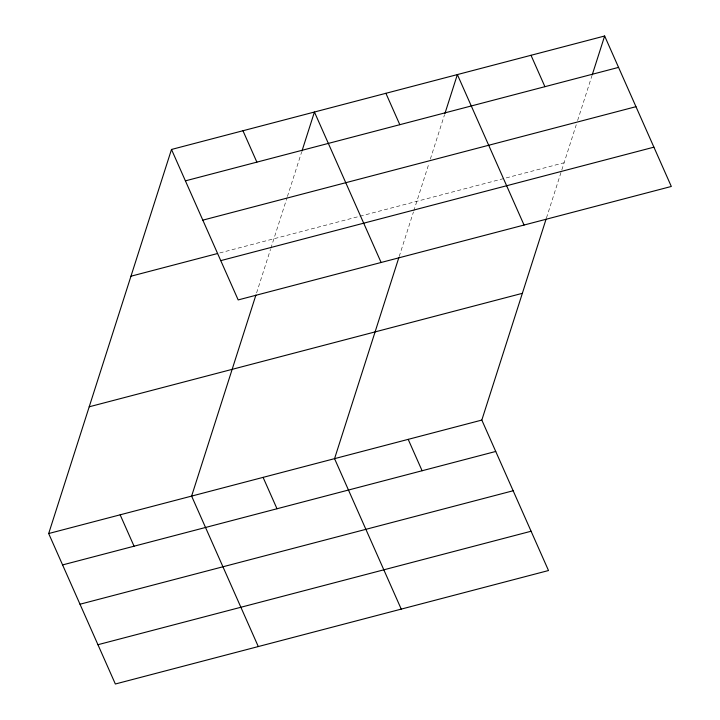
<?xml version="1.0" encoding="UTF-8"?>
<svg xmlns="http://www.w3.org/2000/svg" width="720" height="720" viewBox="0 0 720 720"><rect width="100%" height="100%" fill="white"/><g stroke="black" fill="none" stroke-linecap="round" stroke-linejoin="round"><path stroke-width="0.54" stroke-dasharray="3.6 2.7" d="M256.59 292.914L270.513 249.381M270.846 248.319L287.082 197.577M287.415 196.515L301.599 152.154M399.195 256.527L413.451 211.941M413.793 210.879L429.003 163.296M430.353 159.075L444.537 114.714M546.462 217.953L576.27 124.722M577.62 120.492L592.146 75.078M219.762 252.945L564.111 162.747"/><path stroke-width="1.08" d="M546.12 219.015L481.824 420.075L548.505 570.537L115.353 684L48.681 533.538L171.495 149.463L604.647 36L671.319 186.462L238.176 299.925L171.495 149.463M255.915 295.038L191.619 496.089L258.291 646.56M301.941 151.101L314.433 112.023L381.114 262.485M398.853 257.589L334.557 458.649L401.238 609.111M444.879 113.661L457.371 74.574L524.052 225.045M592.488 74.025L604.647 36M185.409 180.855L618.552 67.392M202.815 220.149L635.967 106.686M130.968 276.21L217.593 253.512M220.761 260.631L653.904 147.168M89.208 406.791L522.36 293.328M48.681 533.538L481.824 420.075M62.586 564.921L495.738 451.458M80.001 604.224L513.153 490.752M97.947 644.706L531.09 531.243M531.009 55.287L544.914 86.679M385.902 93.303L399.816 124.686M408.195 439.362L422.1 470.745M242.964 130.743L256.878 162.135M263.088 477.369L277.002 508.761M120.15 514.818L134.055 546.201"/></g></svg>
